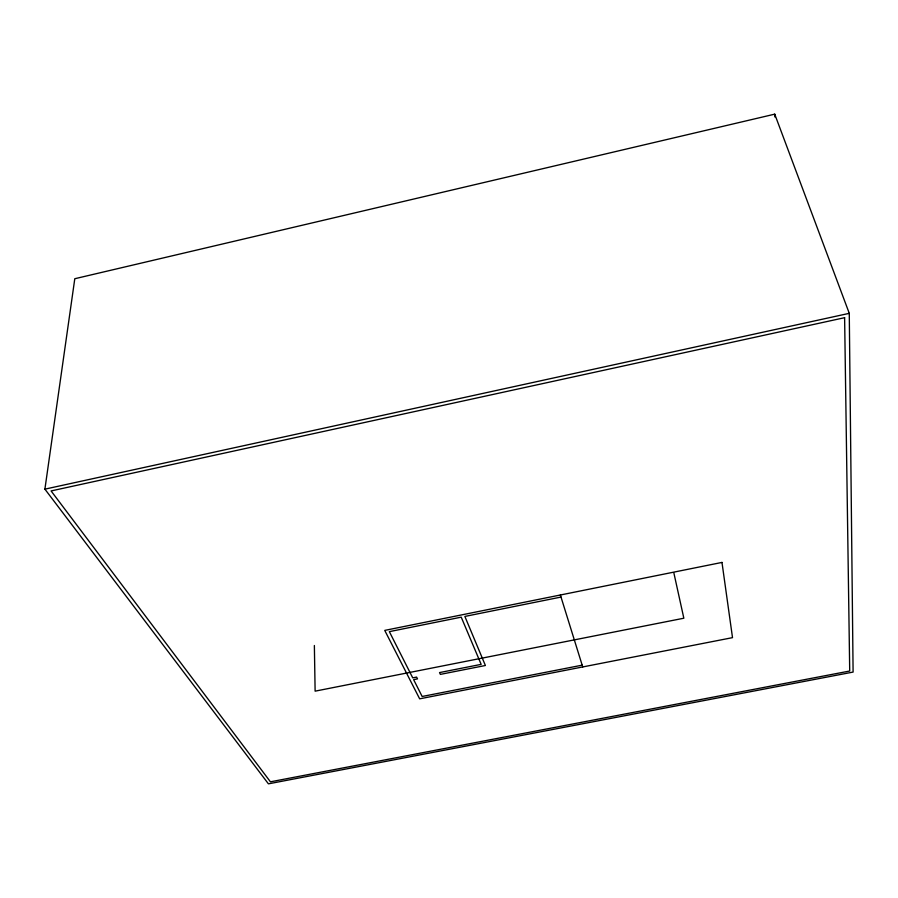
<?xml version="1.0" encoding="UTF-8"?>
<svg xmlns="http://www.w3.org/2000/svg" width="898" height="898" viewBox="0 0 898 898"><rect width="100%" height="100%" fill="white"/><g stroke="black" fill="none" stroke-linecap="round" stroke-linejoin="round"><path stroke-width="1.35" d="M44.9 489.152L74.792 278.728L774.727 114.158L849.272 313.335L853.1 672.074L268.423 783.842L44.9 489.152L849.272 313.335M561.003 597.069L464.861 616.432L485.391 665.497L440.39 674.376L439.537 672.58L481.16 664.363L461.224 617.162L389.35 631.642L412.732 677.867L416.605 677.103L417.503 678.888L413.63 679.651L422.15 696.478L582.173 665.16M560.363 594.992L582.735 666.945M673.904 573.104L683.838 618.217L315.119 691.157L314.367 645.505M774.727 114.158L774.895 116.965M844.614 317.69L51.085 490.937L270.433 781.821L849.71 671.019L844.614 317.69M721.981 562.429L384.737 630.396L419.658 698.835L732.51 637.647L721.981 562.429"/></g></svg>
